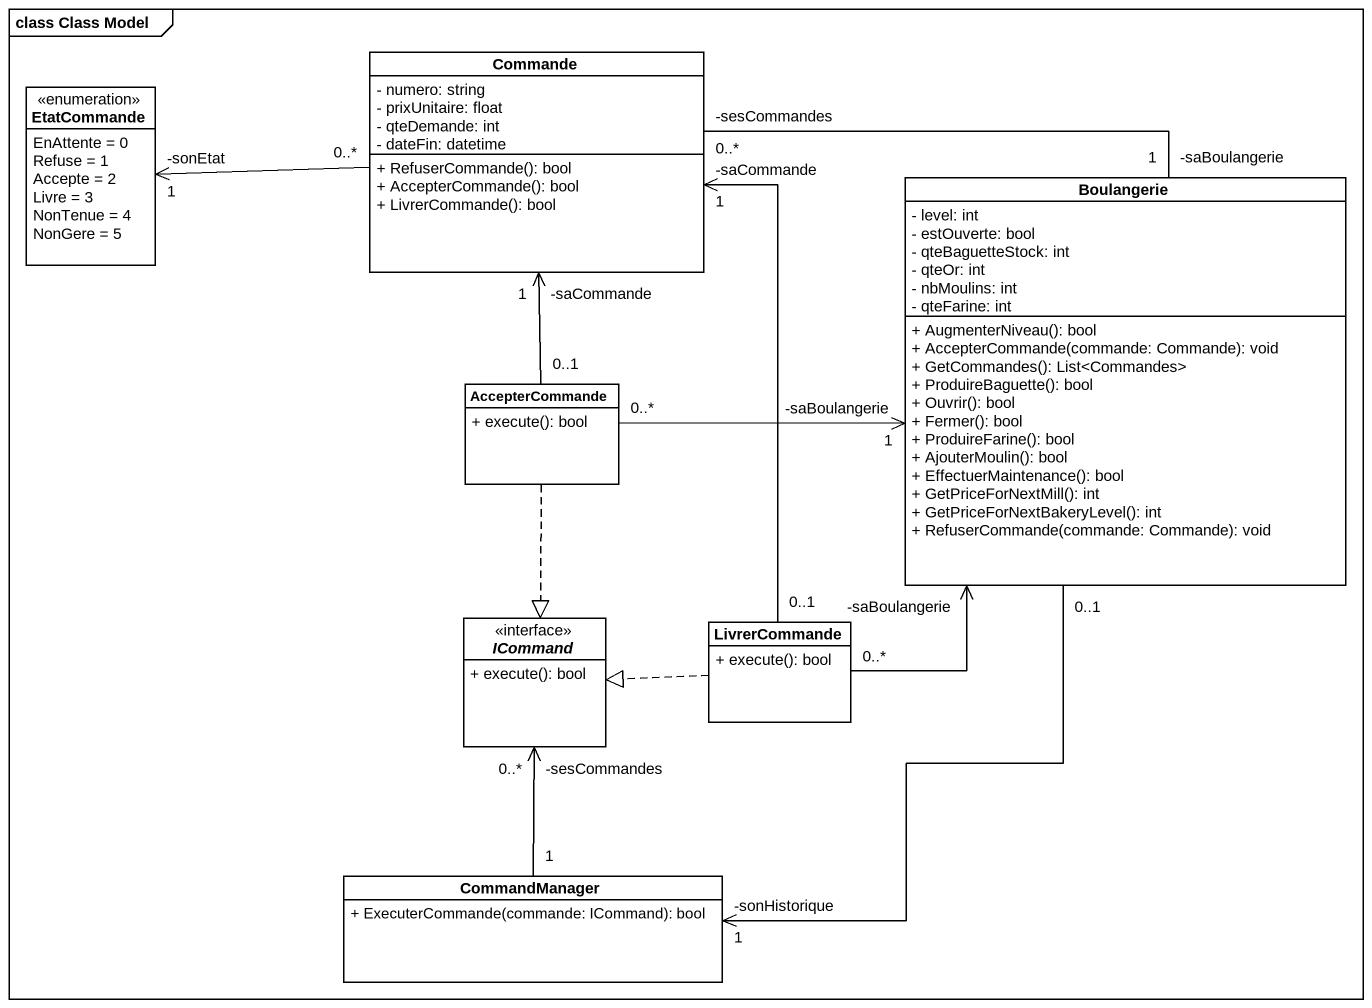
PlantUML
@startuml
mainframe class Class Model
hide circle
hide empty members
skinparam classAttributeIconSize 0
class Commande {
  - numero: string
  - prixUnitaire: float
  - qteDemande: int
  - dateFin: datetime
  + RefuserCommande(): bool
  + AccepterCommande(): bool
  + LivrerCommande(): bool
}
enum EtatCommande {
  EnAttente = 0
  Refuse = 1
  Accepte = 2
  Livre = 3
  NonTenue = 4
  NonGere = 5
}
class Boulangerie {
  - level: int
  - estOuverte: bool
  - qteBaguetteStock: int
  - qteOr: int
  - nbMoulins: int
  - qteFarine: int
  + AugmenterNiveau(): bool
  + AccepterCommande(commande: Commande): void
  + GetCommandes(): List<Commandes>
  + ProduireBaguette(): bool
  + Ouvrir(): bool
  + Fermer(): bool
  + ProduireFarine(): bool
  + AjouterMoulin(): bool
  + EffectuerMaintenance(): bool
  + GetPriceForNextMill(): int
  + GetPriceForNextBakeryLevel(): int
  + RefuserCommande(commande: Commande): void
}
class AccepterCommande {
  + execute(): bool
}
interface ICommand <<interface>> {
  + execute(): bool
}
class LivrerCommande {
  + execute(): bool
}
class CommandManager {
  + ExecuterCommande(commande: ICommand): bool
}
Commande "0..*" -left-> "-sonEtat\n1" EtatCommande
Commande "-sesCommandes\n0..*" -right- "-saBoulangerie\n1" Boulangerie
Boulangerie "0..1" --> "-sonHistorique\n1" CommandManager
AccepterCommande "0..1" -up-> "-saCommande\n1" Commande
AccepterCommande "0..*" -right-> "-saBoulangerie\n1" Boulangerie
AccepterCommande ..|> ICommand
LivrerCommande "0..1" -up-> "-saCommande\n1" Commande
LivrerCommande "0..*" -up-> "-saBoulangerie" Boulangerie
LivrerCommande .left.|> ICommand
CommandManager "1" -up-> "-sesCommandes\n0..*" ICommand
@enduml
